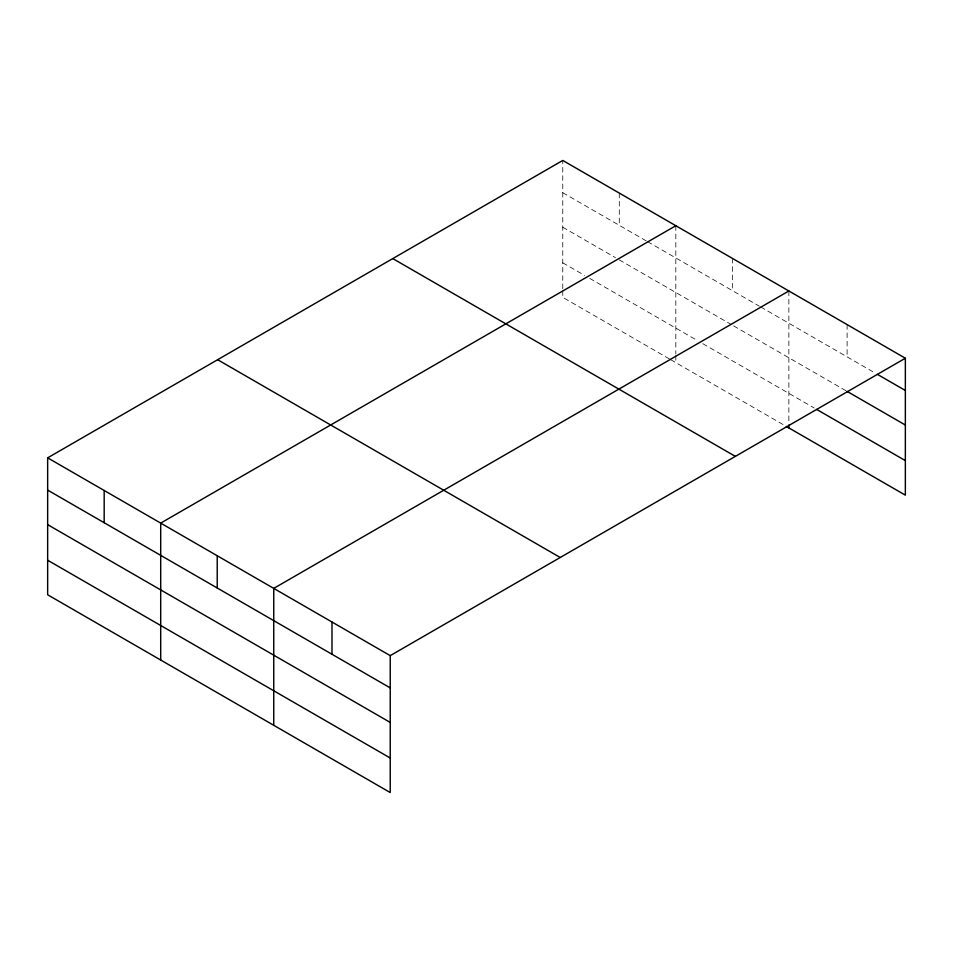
<?xml version="1.0" encoding="UTF-8"?>
<svg xmlns="http://www.w3.org/2000/svg" width="953" height="953" viewBox="0 0 953 953"><rect width="100%" height="100%" fill="white"/><g stroke="black" fill="none" stroke-linecap="round" stroke-linejoin="round"><path stroke-width="0.71" stroke-dasharray="4.76 3.57" d="M562.77 288.735L562.77 160.449M562.77 192.697L646.277 240.906M647.552 241.645L759.327 306.175M760.613 306.926L874.961 372.945M562.77 227.243L615.435 257.644M619.295 259.871L731.058 324.401M733.631 325.89L847.11 391.397M562.77 262.825L584.606 275.429M589.74 278.395L697.656 340.709M702.802 343.676L814.196 407.979M669.399 358.924L562.77 297.36L562.77 290.165M670.686 359.674L785.022 425.681M847.11 324.616L847.11 356.863M788.87 290.987L788.87 423.585M732.345 258.346L732.345 290.605M675.82 225.718L675.82 354.004M675.82 355.445L675.82 362.64M619.295 193.078L619.295 225.337"/><path stroke-width="1.43" d="M786.296 426.42L905.35 495.155L905.35 358.233L562.77 160.449L47.65 457.845L47.65 594.767L390.23 792.551L390.23 655.64L47.65 457.845M675.82 225.718L160.7 523.114L160.7 660.036M788.87 290.987L273.749 588.382L273.749 725.304M390.23 655.64L905.35 358.233M877.499 374.41L905.35 390.492M847.11 391.397L905.35 425.026M816.721 409.445L905.35 460.609M392.779 258.585L735.359 456.38M217.641 359.71L560.221 557.493M47.65 490.092L390.23 687.887M47.65 524.638L390.23 722.422M47.65 560.221L390.23 758.016M788.87 425.026L788.87 427.909M331.989 622.011L331.989 654.258M217.224 555.754L217.224 588.001M104.175 490.485L104.175 522.732"/></g></svg>
